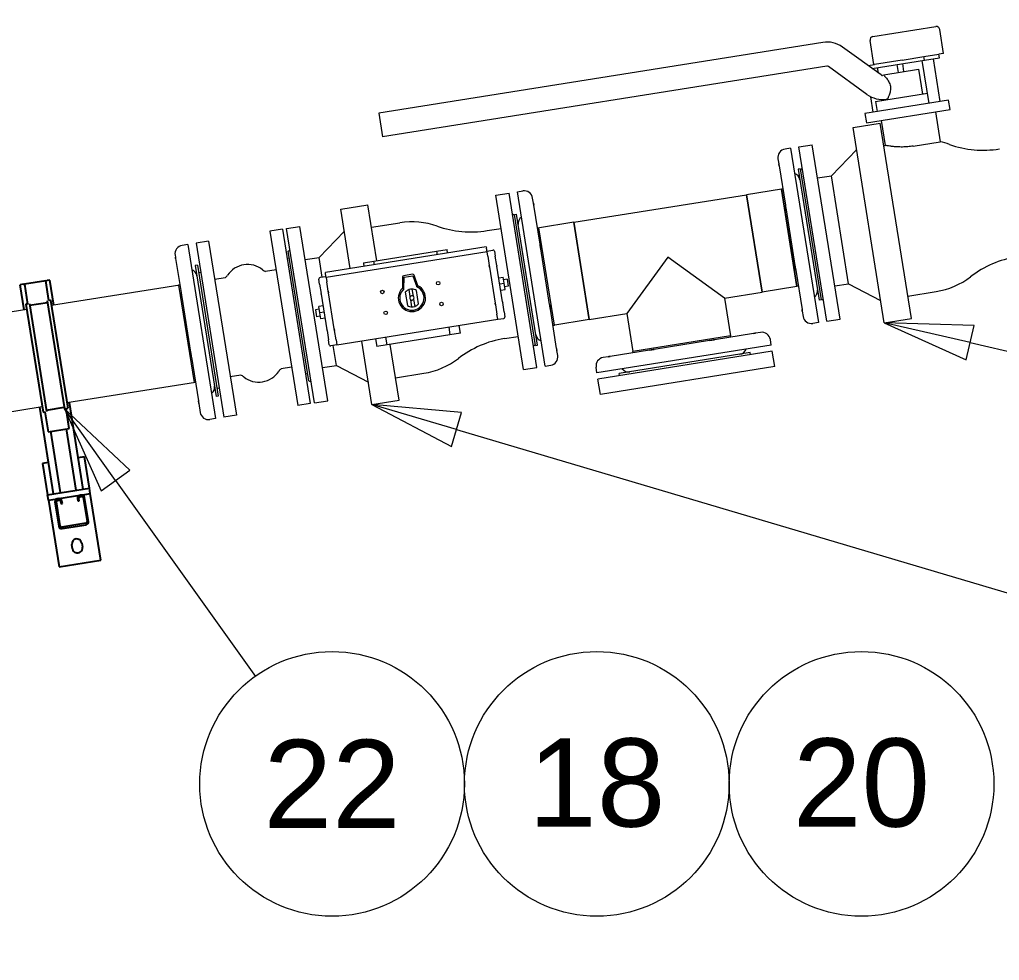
# Model space of a CAD drawing. Header units: millimetres. Extents: x 0 to 157650, y 0 to 89100.
# Drawn here: x 140791 to 144956, y 65343 to 69343 of the extents above; entities that cross this region are included whole.
import ezdxf

# ---------------------------------------------------------------- set-up
doc = ezdxf.new("R2010")
doc.units = ezdxf.units.MM
doc.header["$LTSCALE"] = 150
doc.layers.add('P_Biomass (BM)', color=150, linetype='Continuous', lineweight=18, true_color=0x007fff)
doc.layers.add('Symbol', color=7, linetype='Continuous', lineweight=18)
doc.layers.add('Visible', color=7, linetype='Continuous', lineweight=25)
doc.styles.add('Note Text', font='arial.ttf')

# ---------------------------------------------------------------- blocks, each defined once
blk = doc.blocks.new('Balloon23')
at = {"layer": 'Symbol'}
for p, q in [((950.9859915443434, 450.6662938164555), (948.5891533501608, 451.3770445962001)), ((951.1281417002922, 451.145661455292), (948.5891533501608, 451.3770445962001)), ((948.5891533501608, 451.3770445962001), (950.8438413883946, 450.186926177619)), ((950.8438413883946, 450.186926177619), (951.1281417002922, 451.145661455292)), ((950.9859915443434, 450.6662938164555), (1001.733571706686, 435.6177676964711))]:
    blk.add_line(p, q, dxfattribs=at)
at = {"layer": 'Symbol', "flags": 128}
blk.add_lwpolyline([(951.1281585693359, 451.1456680297852), (948.5891723632812, 451.3770294189453), (950.8438110351562, 450.1869201660156), (951.1281585693359, 451.1456680297852)], dxfattribs=at)
at = {"layer": 'Symbol'}
blk.add_solid([(951.1281585693359, 451.1456680297852), (948.5891723632812, 451.3770294189453), (950.8438110351562, 450.1869201660156), (951.1281585693359, 451.1456680297852)], dxfattribs=at)
blk = doc.blocks.new('Balloon24')
at = {"layer": 'Symbol'}
for p, q in [((965.5414385563323, 453.1304144262384), (963.105566454176, 453.6930218399266)), ((965.65396003907, 453.6175888466695), (963.105566454176, 453.6930218399266)), ((963.105566454176, 453.6930218399266), (965.4289170735946, 452.6432400058071)), ((965.4289170735946, 452.6432400058071), (965.65396003907, 453.6175888466695)), ((965.5414385563323, 453.1304144262384), (1001.674292727414, 444.7848975920926))]:
    blk.add_line(p, q, dxfattribs=at)
at = {"layer": 'Symbol', "flags": 128}
blk.add_lwpolyline([(965.6539916992188, 453.6175918579102), (963.1055450439453, 453.6930084228516), (965.4289245605469, 452.6432418823242), (965.6539916992188, 453.6175918579102)], dxfattribs=at)
at = {"layer": 'Symbol'}
blk.add_solid([(965.6539916992188, 453.6175918579102), (963.1055450439453, 453.6930084228516), (965.4289245605469, 452.6432418823242), (965.6539916992188, 453.6175918579102)], dxfattribs=at)
blk = doc.blocks.new('Balloon41')
at = {"layer": 'Symbol'}
for p, q in [((941.3267021133461, 449.2198492676067), (939.8745665272818, 451.254868245328)), ((941.7337059088903, 449.5102763848196), (939.8745665272818, 451.254868245328)), ((939.8745665272818, 451.254868245328), (940.9196983178019, 448.9294221503939)), ((940.9196983178019, 448.9294221503939), (941.7337059088903, 449.5102763848196)), ((941.3267021133461, 449.2198492676067), (945.2926908291809, 443.661923148582))]:
    blk.add_line(p, q, dxfattribs=at)
at = {"layer": 'Symbol', "flags": 128}
blk.add_lwpolyline([(941.7337036132812, 449.5102691650391), (939.8745727539062, 451.2548828125), (940.9197235107422, 448.9294052124023), (941.7337036132812, 449.5102691650391)], dxfattribs=at)
at = {"layer": 'Symbol'}
for centre in [(947.4626916702775, 440.6208896971044), (954.9626916702775, 440.6208896971044), (962.4626916702775, 440.6208896971044)]:
    blk.add_circle(centre, 3.75, dxfattribs=at)
blk.add_solid([(941.7337036132812, 449.5102691650391), (939.8745727539062, 451.2548828125), (940.9197235107422, 448.9294052124023), (941.7337036132812, 449.5102691650391)], dxfattribs=at)
at = {"layer": 'Symbol', "char_height": 2.5, "attachment_point": 5, "style": 'Note Text'}
for s, insert in [('22', (947.4626916702775, 440.6208896971044)), ('18', (954.9626916702775, 440.6418500615952)), ('20', (962.4626916702775, 440.6418500615952))]:
    blk.add_mtext(s, dxfattribs=dict(at, insert=insert))

msp = doc.modelspace()

# ---------------------------------------------------------------- linework, layer by layer
at = {"layer": 'P_Biomass (BM)'}
for p, q in [((144418.1074078993, 69270.62876807213), (144684.7354036875, 69313.16712560989)), ((144718.2176825951, 69198.5103028772), (144701.9113122056, 69300.7177012626)), ((144205.6999154878, 69245.8546784782), (142317.9271083549, 68944.6756729409)), ((144452.4782968258, 69107.13810315756), (144288.3306425157, 69226.11543713426)), ((144421.9643539416, 69151.24546116858), (144405.6579835521, 69253.45285955399)), ((144541.5765831668, 69170.32863267737), (144635.0306669366, 69185.2384819489)), ((144635.0306669367, 69185.23848194894), (144697.8754882287, 69195.26486897407)), ((144637.3939090221, 69170.42581551621), (144635.0306669367, 69185.23848194892)), ((144637.3939090221, 69170.42581551621), (144700.2387303142, 69180.4522025414)), ((144703.9220156066, 68994.20649737255), (144674.8541379558, 69176.40229449443)), ((144718.217682595, 69198.51030287721), (144697.8754882287, 69195.26486897406)), ((144700.2387303141, 69180.45220254136), (144697.8754882286, 69195.26486897402)), ((144221.7699616687, 69145.128546736), (142333.9971545359, 68843.94954119869)), ((144392.6174046567, 69024.55073373139), (144228.4697503466, 69143.52806770807)), ((144397.0986321434, 69147.27833475654), (144424.7347811286, 69151.68746059877)), ((144414.2745406615, 69134.82891040923), (144637.3939090221, 69170.42581551617)), ((144541.5765831668, 69170.32863267738), (144424.7347811286, 69151.68746059878)), ((144441.6129857513, 69115.01348675604), (144437.8514750331, 69138.5904211275)), ((144526.2378638525, 69117.75544401076), (144520.802407056, 69151.82457680593)), ((144549.9381301448, 69121.5366313474), (144544.5026733483, 69155.60576414254)), ((144656.521483022, 68986.64412269913), (144627.4536053712, 69168.83991982101)), ((144464.2609890437, 69106.34856060869), (144459.1780855038, 69105.53762412965)), ((144464.0246648353, 69107.82982725199), (144612.151329162, 69131.46224810628)), ((144464.0246648352, 69107.82982725196), (144464.2609890438, 69106.34856060869)), ((144612.151329162, 69131.46224810624), (144628.9303479686, 69026.29231643426)), ((144419.5188200994, 68948.83224933222), (144409.0095572918, 69014.70370845233)), ((144428.9593511275, 68994.388548281), (144649.6680809743, 69029.60085535393)), ((144739.472415045, 68999.87827837758), (144383.9684206608, 68943.16046832722)), ((144428.9593511275, 68994.38854828097), (144435.8127531752, 68951.43181562626)), ((144460.065950636, 68999.35135666029), (144459.4140318944, 69003.43754610367)), ((144480.3310352248, 69005.62242886653), (144475.2481316848, 69004.81149238747)), ((144480.3310352248, 69005.62242886653), (144480.8036836419, 69002.65989558001)), ((144745.8531686757, 68959.88407900938), (144739.472415045, 68999.87827837758)), ((142317.9271083549, 68944.6756729409), (142333.9971545359, 68843.9495411987)), ((144383.9684206608, 68943.16046832722), (144390.3491742914, 68903.166268959)), ((144390.3491742916, 68903.166268959), (144745.8531686757, 68959.88407900938)), ((144683.6399696585, 68949.95846225054), (144703.8634317701, 68823.19895664579)), ((144333.4934113423, 68883.46259621865), (144449.0322095171, 68901.89588448504)), ((144465.8349681264, 68053.95327598901), (144333.4934113423, 68883.4625962187)), ((144581.3737663013, 68072.38656425536), (144449.0322095171, 68901.89588448504)), ((144452.5623733088, 68913.09188571776), (144469.3413921153, 68807.92195404584)), ((144103.5804746758, 68801.21272355375), (144159.8686071199, 68810.19304347842)), ((144221.7425789474, 68060.57940192013), (144103.5804746758, 68801.21272355378)), ((144278.0307113915, 68069.55972184475), (144159.8686071199, 68810.19304347842)), ((144464.1569588639, 68807.09481931593), (144469.3413921154, 68807.92195404583)), ((144588.3246335952, 68804.76566837942), (144703.8634317701, 68823.19895664578)), ((144068.0300752374, 68795.54094254924), (144044.3298089452, 68791.7597552126)), ((144068.0300752375, 68795.54094254928), (144186.192179509, 68054.90762091563)), ((144241.5700726623, 68678.92568070967), (144348.6181606891, 68788.66153104953)), ((144014.4511905118, 68750.53757476916), (144017.8778799951, 68729.059280778)), ((144019.2078228723, 68720.72327477309), (144017.877879995, 68729.05928077799)), ((144019.2078228723, 68720.7232747731), (144045.8270555646, 68553.87544441527)), ((144109.3449757459, 68707.95624642007), (144100.4573758863, 68706.5383011688)), ((144100.4573758863, 68706.53830116881), (144189.3152782985, 68149.5820433003)), ((144109.3449757459, 68707.95624642007), (144198.2028781581, 68150.99998855156)), ((144109.8176241629, 68704.99371313342), (144117.8865729501, 68711.54291655605)), ((144182.3194069316, 68669.472712368), (144241.5700726623, 68678.92568070971)), ((144314.8305773106, 68219.73302129688), (144241.5700726622, 68678.92568070974)), ((142814.8784950339, 68595.61066212061), (142871.1666274781, 68604.59098204528)), ((142933.0405993054, 67854.977340487), (142814.8784950339, 68595.61066212066)), ((142989.3287317496, 67863.95766041164), (142871.1666274781, 68604.59098204531)), ((142906.7170269169, 68610.26276304813), (142930.4172932091, 68614.04395038476)), ((143024.8791311883, 67869.62944141446), (142906.7170269168, 68610.26276304806)), ((143146.085984184, 68480.90973560742), (143880.7942392453, 68598.1265430409)), ((144028.9209033963, 68621.75896499385), (143880.7942390695, 68598.12654413999)), ((143946.8232229351, 68184.26064401086), (143880.7942390695, 68598.12654413996)), ((143880.7942392452, 68598.12654304087), (143946.8232231099, 68184.26064291163)), ((144034.845969709, 68622.70426345468), (144028.9209031359, 68621.75896662052)), ((144028.920903136, 68621.75896662059), (144094.9498870029, 68207.89306649168)), ((144094.9498872618, 68207.89306486481), (144028.9209033962, 68621.7589649939)), ((142156.0314457398, 68536.06600965964), (142271.5702439148, 68554.49929792603)), ((142309.3821172817, 68317.49663500329), (142271.5702439148, 68554.49929792607)), ((142975.0661631355, 68562.68703796122), (142971.6394736525, 68584.16533195137)), ((142975.0661631355, 68562.68703796122), (142976.3961060128, 68554.35103195651)), ((143003.0153387048, 68387.50320160009), (142976.3961060128, 68554.35103195651)), ((144049.037821696, 68533.75054566216), (144045.8270555646, 68553.87544441524)), ((142196.2065611923, 68284.25068030426), (142156.03144574, 68536.06600965971)), ((142895.1789766843, 68511.20786212741), (142885.4727257522, 68514.92117504757)), ((142894.7063282671, 68514.17039541402), (142903.5939281267, 68515.5883406653)), ((142983.5642306794, 67957.21413754552), (142894.7063282672, 68514.17039541404)), ((142992.451830539, 67958.63208279679), (142903.5939281268, 68515.5883406653)), ((144049.037821696, 68533.7505456623), (144086.6831015893, 68297.79208111812)), ((142286.6949932616, 68459.698232757), (142407.4182246879, 68478.95865575323)), ((143146.0859840086, 68480.90973670491), (142992.0342531082, 68456.3320190168)), ((143146.0859840086, 68480.90973670494), (143212.1149678742, 68067.04383657585)), ((143212.1149680487, 68067.04383547812), (143146.0859841839, 68480.90973560738)), ((141908.3433093542, 68450.98024649275), (141855.0177101965, 68442.47257498521)), ((141855.0177101966, 68442.47257498521), (141973.1798144681, 67701.83925335159)), ((141908.3433093542, 68450.98024649276), (142026.5054136257, 67710.34692485913)), ((141926.1185090735, 68453.81613699479), (141982.4066415176, 68462.79645691946)), ((142044.280613345, 67713.18281536114), (141926.1185090735, 68453.81613699479)), ((142100.5687457892, 67722.16313528578), (141982.4066415176, 68462.79645691943)), ((142064.1081070598, 68331.52909415073), (142171.1561950867, 68441.26494449058)), ((142778.0786291148, 68445.43736266854), (142837.3292948455, 68454.89033101026)), ((142992.0342528494, 68456.33202063973), (142997.9593194224, 68457.27731747388)), ((143063.9883032893, 68043.411417345), (142997.9593194224, 68457.27731747391)), ((141505.4387823956, 68386.70006170374), (141481.7385161034, 68382.9188743671)), ((141505.4387823957, 68386.70006170378), (141623.6008866671, 67646.06674007018)), ((141594.3147809815, 68400.87951428167), (141540.9891818238, 68392.37184277411)), ((141540.9891818238, 68392.37184277408), (141659.1512860954, 67651.73852114045)), ((141594.3147809815, 68400.87951428162), (141712.476885253, 67660.246192648)), ((143003.0153387048, 68387.5032016001), (143006.2261048362, 68367.37830284718)), ((141451.85989767, 68341.69669392366), (141453.3411345097, 68332.41238600243)), ((141932.3556585605, 68357.59712657444), (141940.4246073477, 68364.14632999708)), ((142020.2682641387, 67806.565935279), (141932.3556585607, 68357.59712657443)), ((142774.3449320597, 68376.48801889863), (142090.5922495275, 68267.40076423516)), ((142777.6601933883, 68355.70815021668), (142093.9075108561, 68246.62089555322)), ((142296.7913508141, 68315.48787923068), (142563.4193466023, 68358.02623676842)), ((142563.4193466022, 68358.02623676845), (142607.8573459001, 68365.11596302474)), ((142563.4193466022, 68358.02623676838), (142565.7825886876, 68343.21357033576)), ((142610.2205879855, 68350.30329659196), (142607.8573459, 68365.11596302473)), ((142774.3449320597, 68376.48801889861), (142775.2078408462, 68371.07935590355)), ((142777.6601933883, 68355.70815021668), (142775.207840846, 68371.07935590354)), ((142777.1808225622, 68358.7128191794), (142802.6586088263, 68362.77759556634)), ((142780.6920801915, 68336.7044568782), (142777.6601933884, 68355.70815021668)), ((142780.6920801915, 68336.70445687821), (142777.6601933884, 68355.70815021667)), ((142809.5289722336, 68357.79782582747), (142812.9354162023, 68336.4464295651)), ((143043.8713847296, 68131.41983830305), (143006.2261048362, 68367.37830284718)), ((141454.2634296459, 68326.63149275833), (141453.3411345097, 68332.41238600243)), ((141454.2634296459, 68326.63149275832), (141477.3830994268, 68181.71872287757)), ((141546.7536828937, 68299.11536563963), (141537.8660830341, 68297.69742038836)), ((141546.7536828938, 68299.11536563968), (141635.611585306, 67742.15910777116)), ((141937.0821427314, 68327.97179370957), (141928.1945428718, 68326.5538484583)), ((142004.8574413293, 68322.07612580904), (142064.10810706, 68331.52909415077)), ((142077.5785869469, 68247.09689548452), (142064.1081070599, 68331.52909415077)), ((142252.3533515159, 68308.39815297439), (142296.7913508141, 68315.48787923073)), ((142252.3533515159, 68308.39815297439), (142254.7165936014, 68293.58548654166)), ((142299.1545928995, 68300.67521279794), (142296.791350814, 68315.48787923066)), ((142780.6920801914, 68336.7044568782), (142786.9469277275, 68297.49942972026)), ((142780.6920801914, 68336.7044568782), (142786.9469277275, 68297.49942972026)), ((142819.1902637384, 68297.24140240719), (142812.9354162023, 68336.44642956505)), ((143546.4546036469, 68332.5851892595), (143372.5361455147, 68092.6377472625)), ((143786.4020456439, 68158.66673112725), (143546.4546036469, 68332.5851892595)), ((141537.8660830342, 68297.69742038842), (141626.7239854464, 67740.7411625199)), ((141560.8404153415, 68267.94544473964), (141551.9528154819, 68266.52749948838)), ((141881.0842706572, 68279.08886261299), (141836.4401758332, 68271.96625546916)), ((142091.455158314, 68261.99210124007), (142090.5922495275, 68267.40076423514)), ((142093.9075108562, 68246.62089555319), (142091.455158314, 68261.99210124006)), ((142461.6107886302, 68259.75910333422), (142424.1229233086, 68253.77821519205)), ((142786.9469277276, 68297.49942972031), (142788.207652488, 68289.59727891897)), ((142788.207652488, 68289.59727891897), (142786.9469277276, 68297.49942972031)), ((142788.2076524879, 68289.59727891891), (142812.4735375108, 68137.50009735946)), ((142788.2076524879, 68289.59727891891), (142812.4735375108, 68137.50009735946)), ((142819.1902637385, 68297.2414024072), (142819.6105053253, 68294.60735214008)), ((142843.876390348, 68142.51017058059), (142819.6105053253, 68294.6073521401)), ((144089.8938677207, 68277.66718236517), (144086.6831015893, 68297.79208111808)), ((144089.8938677207, 68277.66718236517), (144116.5131004129, 68110.81935200791)), ((141665.0254362685, 68244.61840905441), (141620.3813414421, 68237.4958019102)), ((142066.3770279957, 68217.3390284594), (142062.970584027, 68238.69042472176)), ((142066.3770279956, 68217.33902845936), (142072.6318755317, 68178.13400130149)), ((142093.42814003, 68249.62556451598), (142067.9503537659, 68245.56078812905)), ((142093.9075108562, 68246.62089555322), (142096.9393976593, 68227.61720221474)), ((142093.9075108562, 68246.6208955532), (142096.9393976593, 68227.61720221474)), ((142103.1942451954, 68188.41217505683), (142096.9393976594, 68227.61720221477)), ((142103.1942451954, 68188.41217505683), (142096.9393976594, 68227.61720221477)), ((142419.0693464166, 68247.96939841888), (142418.1465826628, 68200.35174023216)), ((142424.0962226113, 68197.69486484943), (142425.0682201428, 68247.85314861896)), ((142425.0682201429, 68247.85314861896), (142462.5560854645, 68253.83403676112)), ((142462.5560854645, 68253.83403676112), (142479.0872668378, 68206.46824475558)), ((142483.9148216238, 68210.84453509156), (142468.2209803498, 68255.81114726322)), ((142827.631406608, 68244.3328009532), (142845.9991129845, 68247.26322113909)), ((142831.7434478366, 68218.55876136033), (142850.1111542132, 68221.48918154628)), ((142850.1111542131, 68221.48918154625), (142845.9991129845, 68247.26322113907)), ((142863.4493385463, 68238.80688458947), (142847.7479121277, 68236.30184797893)), ((142854.2231954418, 68195.71514195338), (142850.1111542131, 68221.48918154625)), ((142863.4493385464, 68238.80688458949), (142868.1758227173, 68209.18155172415)), ((144255.5799115799, 68210.28005295509), (144314.8305773106, 68219.7330212968)), ((144314.8305773106, 68219.73302129691), (144450.7102187796, 68148.75434115814)), ((141472.254677115, 68213.86338105635), (140926.4079190714, 68126.77791021003)), ((141472.2546768569, 68213.8633826743), (141466.3296102838, 68212.91808584014)), ((141466.3296102838, 68212.91808584018), (141532.3585941508, 67799.05218571129)), ((141480.4045578189, 68162.78039422393), (141477.3830994268, 68181.7187228776)), ((142073.0521171186, 68175.49995103438), (142072.6318755318, 68178.1340013015)), ((142073.0521171185, 68175.49995103438), (142097.3180021413, 68023.40276947487)), ((142104.4549699559, 68180.51002425549), (142103.1942451955, 68188.41217505683)), ((142103.1942451955, 68188.41217505683), (142104.4549699559, 68180.51002425549)), ((142128.7208549787, 68028.41284269604), (142104.4549699558, 68180.51002425549)), ((142128.7208549787, 68028.41284269604), (142104.4549699558, 68180.51002425549)), ((142430.2243476383, 68183.67807650758), (142439.3036272439, 68126.76967043396)), ((142451.4823131702, 68164.6841897876), (142446.7071959814, 68194.61435163187)), ((142458.5573291275, 68196.50494530024), (142463.3324463163, 68166.57478345592)), ((142486.7041598283, 68134.33204510735), (142477.6248802227, 68191.24045118099)), ((142835.8554890653, 68192.78472176746), (142854.2231954418, 68195.71514195339)), ((142868.1758227173, 68209.18155172419), (142852.4743962987, 68206.67651511365)), ((143786.4020456439, 68158.66673112729), (143946.82322311, 68184.26064291166)), ((144094.9498872619, 68207.89306486475), (143946.8232229351, 68184.2606440109)), ((144100.8749535761, 68208.83836332589), (144094.9498870028, 68207.89306649167)), ((144566.2490169545, 68167.18762942447), (144686.9722483808, 68186.4480524207)), ((141480.4045578189, 68162.78039422393), (141517.7603455819, 67928.63644982006)), ((142458.3711783391, 68121.50517631466), (142453.5960611503, 68151.43533815899)), ((142465.4461942964, 68153.32593182733), (142470.2213114852, 68123.39576998306)), ((142812.4735375108, 68137.50009735947), (142813.7342622712, 68129.59794655812)), ((142813.7342622712, 68129.59794655812), (142812.4735375108, 68137.50009735947)), ((142843.8763903481, 68142.51017058059), (142844.2966319349, 68139.87612031346)), ((142850.551479471, 68100.67109315559), (142844.2966319348, 68139.87612031346)), ((143786.4020456439, 68158.66673112729), (143811.9959574283, 67998.24555366128)), ((144198.2028781581, 68150.99998855153), (144189.3152782985, 68149.58204330027)), ((144197.730229741, 68153.96252183797), (144207.4364806731, 68150.24920891781)), ((140821.2379873993, 68109.99889140383), (140656.1863431432, 68083.6662257936)), ((142064.454111168, 68111.33360650134), (142048.7526847494, 68108.8285698908)), ((142048.7526847494, 68108.8285698908), (142053.4791689203, 68079.20323702546)), ((142081.0730184013, 68125.22539984749), (142062.7053120248, 68122.29497966154)), ((142066.8173532535, 68096.52094006869), (142062.7053120248, 68122.29497966156)), ((142085.18505963, 68099.45136025462), (142066.8173532534, 68096.52094006867)), ((142070.9293944821, 68070.74690047588), (142066.8173532535, 68096.52094006869)), ((142813.7342622713, 68129.59794655813), (142819.9891098074, 68090.3929194002)), ((142813.7342622713, 68129.59794655813), (142819.9891098074, 68090.3929194002)), ((142850.551479471, 68100.67109315556), (142853.9579234397, 68079.3196968932)), ((143043.8713847295, 68131.41983830307), (143047.082150861, 68111.29493955003)), ((143073.7013835534, 67944.44710919136), (143047.082150861, 68111.29493955002)), ((143212.1149680488, 68067.04383547817), (143372.5361455148, 68092.63774726253)), ((143372.5361455147, 68092.63774726253), (143398.130057299, 67932.21656979651)), ((144117.8430432902, 68102.48334600306), (144116.5131004129, 68110.81935200786)), ((144117.8430432902, 68102.48334600308), (144121.2697327733, 68081.00505201232)), ((142069.1805953388, 68081.70827363603), (142053.4791689202, 68079.20323702549)), ((142089.2971008586, 68073.67732066174), (142070.9293944821, 68070.74690047585)), ((142139.7476849045, 67959.2973024355), (142823.5003674366, 68068.38455709902)), ((142823.5003674366, 68068.38455709902), (142819.9891098074, 68090.39291940023)), ((142823.5003674366, 68068.38455709902), (142819.9891098074, 68090.39291940023)), ((142823.5003674366, 68068.38455709897), (142848.9781537007, 68072.44933348589)), ((143212.1149678742, 68067.04383657582), (143058.0632369752, 68042.46611888795)), ((144186.192179509, 68054.90762091556), (144162.4919132167, 68051.12643357893)), ((144221.7425789473, 68060.57940192004), (144278.0307113915, 68069.55972184471)), ((144465.8349681264, 68053.95327598897), (144581.3737663013, 68072.38656425536)), ((142097.7382437282, 68020.76871920776), (142097.3180021414, 68023.40276947488)), ((142097.7382437283, 68020.76871920777), (142103.9930912644, 67981.56369204991)), ((142129.9815797391, 68020.51069189464), (142128.7208549787, 68028.412842696)), ((142128.7208549787, 68028.412842696), (142129.9815797391, 68020.51069189464)), ((142136.2364272752, 67981.30566473675), (142129.981579739, 68020.51069189468)), ((142136.2364272752, 67981.30566473675), (142129.981579739, 68020.51069189468)), ((142614.9380240645, 68035.11010853614), (142620.1371566525, 68002.52224238426)), ((142664.5751559504, 68009.61196864054), (142620.1371566525, 68002.52224238431)), ((142664.5751559504, 68009.61196864054), (142659.3760233624, 68042.19983479232)), ((143058.0632367162, 68042.46612051089), (143063.9883032892, 68043.41141734504)), ((143910.9602652997, 68007.95863387991), (143744.1124349421, 67981.33940118835)), ((143910.9602652998, 68007.95863387991), (143919.2962713046, 68009.28857675711)), ((143940.7745652955, 68012.71526624021), (143919.2962713046, 68009.28857675711)), ((142107.3995352331, 67960.2122957875), (142103.9930912644, 67981.56369204987)), ((142136.2364272752, 67981.30566473675), (142139.7476849045, 67959.29730243555)), ((142136.2364272752, 67981.30566473675), (142139.7476849045, 67959.29730243555)), ((142288.3730025241, 67706.55668943001), (142245.3619965693, 67976.14721850463)), ((142303.8720289783, 67985.48202474204), (142309.0711615662, 67952.89415859028)), ((142353.5091608645, 67959.98388484654), (142348.3100282766, 67992.57175099832)), ((142620.1371566525, 68002.52224238425), (142353.5091608643, 67959.98388484653)), ((142851.3391337631, 67986.24470325567), (142910.5897994938, 67995.6976715974)), ((143811.9959586744, 67998.24555385888), (143398.1300585448, 67932.21656999631)), ((143811.9959574283, 67998.24555366127), (143398.1300572991, 67932.21656979651)), ((143723.9875361891, 67978.12863505702), (143488.0290716448, 67940.48335516466)), ((143723.9875361891, 67978.12863505703), (143744.1124349421, 67981.33940118835)), ((143812.9412555083, 67992.32048728707), (143811.9959586744, 67998.24555385887)), ((143985.7779330755, 67959.13638151436), (143981.9967457389, 67982.83664780667)), ((141521.1110378819, 67907.6345018334), (141517.7603455819, 67928.63644981995)), ((142139.7476849045, 67959.29730243555), (142114.2698986403, 67955.23252604863)), ((142137.3686117083, 67872.3364347379), (142123.8981318214, 67956.76863340409)), ((142353.5091608645, 67959.98388484654), (142309.0711615663, 67952.89415859026)), ((142403.911800699, 67724.98997769637), (142366.0999273321, 67961.99264061914)), ((142983.0915822625, 67960.17667083198), (142975.0226334753, 67953.62746740934)), ((142983.5642306793, 67957.21413754551), (142992.4518305389, 67958.63208279679)), ((143073.7013835534, 67944.44710919136), (143075.0313264306, 67936.11110318637)), ((143078.458015914, 67914.6328091946), (143075.0313264307, 67936.11110318635)), ((143985.7779330755, 67959.13638151437), (143245.1446114413, 67840.97427724584)), ((143990.031767892, 67932.47358178777), (143249.3984462583, 67814.3114775163)), ((143467.9041728918, 67937.27258903331), (143301.0563425341, 67910.65335634176)), ((143896.7752932219, 67926.70908110765), (143339.8190353524, 67837.85117870133)), ((143399.0753553791, 67926.29150342179), (143398.1300585448, 67932.21656999632)), ((143467.9041728918, 67937.27258903332), (143488.0290716449, 67940.48335516466)), ((143898.193238473, 67917.82148124801), (143896.7752932219, 67926.70908110762)), ((144000.4300330679, 67867.29784948405), (143990.031767892, 67932.47358178782)), ((141521.1110378819, 67907.6345018335), (141550.8204297886, 67721.41772999076)), ((143292.7203365293, 67909.32341346455), (143271.2420425383, 67905.89672398147)), ((143292.7203365293, 67909.32341346455), (143301.0563425342, 67910.65335634176)), ((141947.1132545241, 67865.22296248411), (141902.4691542365, 67858.10035446865)), ((142078.1179459775, 67862.88346639613), (142137.3686117082, 67872.33643473785)), ((142137.3686117083, 67872.3364347379), (142273.2482531774, 67801.35775459913)), ((142933.0405993053, 67854.97734048692), (142989.3287317495, 67863.9576604116)), ((143024.8791311883, 67869.62944141451), (143048.5793974805, 67873.41062875114)), ((143245.1446114414, 67840.97427724575), (143241.3634241048, 67864.67454353807)), ((144000.4300330679, 67867.297849484), (143259.7967114342, 67749.13574521254)), ((141538.2836609818, 67799.99748092741), (140992.436902937, 67712.91201008094)), ((141538.2836607237, 67799.99748254546), (141532.3585941507, 67799.05218571129)), ((141731.0544255942, 67830.75250979642), (141686.410325309, 67823.62990178131)), ((142015.5417799677, 67836.19126814483), (142006.654180108, 67834.77332289357)), ((142020.2682641387, 67806.56593527901), (142029.9745150708, 67802.85262235886)), ((142388.7870513521, 67819.79104286549), (142509.5102827784, 67839.05146586173)), ((143259.7967114342, 67749.13574521254), (143249.3984462583, 67814.3114775163)), ((143341.2369806035, 67828.96357884168), (143339.8190353524, 67837.85117870128)), ((141639.3000525778, 67776.16491917495), (141630.4124527182, 67774.74697392368)), ((141552.5375658905, 67710.65481896556), (141550.8204297886, 67721.41772999075)), ((141635.611585306, 67742.15910777118), (141626.7239854464, 67740.74116251992)), ((142044.280613345, 67713.1828153611), (142100.5687457892, 67722.16313528578)), ((142288.373002524, 67706.55668943), (142403.9118006989, 67724.98997769639)), ((140887.266971265, 67696.13299127472), (140689.4082879235, 67664.56622579358)), ((141552.5375658905, 67710.65481896556), (141558.6784399314, 67672.16417116686)), ((142026.5054136258, 67710.34692485913), (141973.1798144681, 67701.83925335156)), ((141623.6008866672, 67646.06674007015), (141599.9006203749, 67642.2855527335)), ((141712.4768852531, 67660.24619264805), (141659.1512860954, 67651.73852114048))]:
    msp.add_line(p, q, dxfattribs=at)
for centre in [(142569.8758589384, 68222.34899678895), (142332.8731960157, 68184.53712342205), (142584.055311451, 68133.47299819291), (142347.0526485283, 68095.66112482602)]:
    msp.add_circle(centre, 7.499999999999938, dxfattribs=at)
for centre, radius, start, end in [((144687.0986457729, 69298.35445917715), 14.99999999999978, 9.064687348254804, 99.06468734826123), ((144420.4706499847, 69255.8161016394), 14.99999999999978, 99.06468734826123, 189.0646873482548), ((144223.1879069199, 69136.2409468764), 110.9999999999981, 54.06468734821458, 99.06468734822793), ((144223.1879069199, 69136.2409468764), 8.999999999999602, 54.06468734814313, 99.0646873482591), ((144457.7601402524, 69114.42522398927), 8.999999999999876, 234.0646873481431, 279.0646873482591), ((144457.7601402524, 69114.42522398927), 110.9999999999984, 234.0646873482146, 279.0646873482279), ((144635.9262193354, 68506.40164736644), 323.9999999999946, 70.60014870982867, 77.89623850240287), ((144887.3373312773, 69220.32810955093), 432.9006147540917, 250.6001487098415, 279.0646873482465), ((144050.0015899502, 68756.20935577415), 35.99999999999937, 99.06468734829527, 189.0646873482979), ((144074.9592359907, 68656.90116928321), 32.99999999999981, 9.064687348275395, 72.02899555888108), ((142936.089074214, 68578.49355094631), 35.99999999999626, 9.064687348309308, 99.06468734822826), ((142458.4642537332, 68159.00506080747), 323.9999999999979, 70.60014870982931, 99.06468734823797), ((142943.2715205354, 68476.3494739529), 32.99999999999658, 126.100379137623, 189.0646873482995), ((142709.875365675, 68872.93152299194), 432.9006147540955, 250.6001487098241, 279.0646873482321), ((141487.4102971084, 68347.36847492868), 35.99999999999672, 99.06468734829527, 189.0646873482979), ((142803.6039056605, 68356.8525289933), 5.999999999999949, 9.064687348047395, 99.06468734806342), ((141760.144954497, 68199.29752329785), 102.1909090909153, 51.56569836248912, 146.5636763339825), ((145097.0043628051, 67906.14712949123), 432.9006147540928, 99.06468734823767, 127.5292259866487), ((141512.367943149, 68248.06028843774), 32.9999999999973, 9.064687348262959, 72.0289955589572), ((141854.9980344095, 68318.82525551222), 50.40000000000481, 231.5656983625579, 248.3946431821167), ((142462.5560854645, 68253.83403676112), 5.99999999999995, 19.23954797932164, 99.0646873480474), ((141632.8080379193, 68283.37662423075), 50.40000000000308, 309.7347315157235, 326.56367633403), ((142068.8956506001, 68239.635721556), 5.99999999999995, 99.0646873482484, 189.0646873486825), ((142425.0682201429, 68247.85314861897), 5.999999999999953, 99.06468734826443, 178.8898267170973), ((144635.9262193354, 68506.40164736644), 323.9999999999962, 279.064687348238, 307.5292259866565), ((142458.4642537333, 68159.00506080748), 57.74999999999828, 134.2780850463454, 63.85128965013372), ((142458.4642537333, 68159.00506080748), 51.74999999999802, 131.6145846617486, 66.51479003476051), ((142458.4642537333, 68159.00506080748), 37.49999999999972, 108.2715835695351, 138.8565068477721), ((142458.4642537333, 68159.00506080748), 37.49999999999971, 89.85779112688411, 108.2715835695351), ((142458.4642537333, 68159.00506080748), 37.49999999999817, 59.27286784869239, 89.85779112688411), ((144149.6376858904, 68188.82091001078), 32.99999999999945, 306.100379137623, 9.064687348299545), ((142458.4642537333, 68159.00506080748), 8.999999999999561, 140.8750022439801, 237.2543724524738), ((142458.4642537333, 68159.00506080748), 8.999999999999648, 57.2543724524738, 140.8750022439801), ((142458.4642537333, 68159.00506080748), 8.999999999999648, 237.2543724524738, 320.8750022439801), ((142458.4642537333, 68159.00506080748), 8.999999999999565, 320.8750022439801, 57.25437245247377), ((142458.4642537333, 68159.00506080748), 37.49999999999971, 288.2715835695351, 318.8565068477721), ((142458.4642537333, 68159.00506080748), 37.49999999999817, 239.2728678486924, 269.8577911268841), ((142458.4642537333, 68159.00506080748), 37.49999999999971, 269.8577911268841, 288.2715835695351), ((142848.0328568666, 68078.37440005896), 5.99999999999995, 279.0646873482484, 9.064687348682439), ((144156.8201322117, 68086.67683301737), 35.99999999999937, 189.0646873482979, 279.0646873482953), ((143946.4463463005, 67977.16486680177), 35.99999999999997, 9.064687348052725, 99.06468734805541), ((142919.5423972029, 67558.75054293226), 432.9006147540982, 99.06468734823189, 127.5292259866417), ((143017.949970435, 68008.26921468053), 32.99999999999692, 189.0646873482812, 252.028995558881), ((142113.3246018061, 67961.15759262165), 5.999999999999949, 189.0646873480474, 279.0646873480634), ((143847.1381598095, 67952.20722076163), 32.99999999999998, 279.0646873479984, 342.0289955586703), ((142458.4642537332, 68159.00506080747), 323.9999999999999, 279.064687348238, 307.5292259866565), ((143042.9076164755, 67908.96102818954), 35.99999999999624, 279.0646873482256, 9.064687348297946), ((143276.9138235433, 67870.34632454303), 35.99999999999997, 99.06468734805541, 189.0646873480359), ((141807.3496409526, 67903.42124433538), 102.1909090909153, 231.5656983624891, 326.5636763339825), ((141934.6865575302, 67819.34214340251), 50.40000000000308, 129.7347388250985, 146.5636763340301), ((143379.0579005367, 67877.52877086395), 33, 216.100379137423, 279.0646873479984), ((141712.4965610401, 67783.89351212097), 50.40000000000479, 51.56569836255037, 68.3946358727004), ((141587.0463930485, 67779.98002916526), 32.99999999999702, 306.100379137623, 9.064687348299545), ((141594.2288393698, 67677.83595217194), 35.99999999999671, 189.0646873482979, 279.0646873482953)]:
    msp.add_arc(centre, radius, start, end, dxfattribs=at)
for points, knots in [([(144464.2609890438, 69106.34856060872), (144464.2609890438, 69106.34856060872), (144464.5356541186, 69106.05842833767), (144465.6437452894, 69104.86987977859), (144466.4765752233, 69103.97193390247), (144468.5875525906, 69101.63333750867), (144469.8668595669, 69100.1906673653), (144472.6771988372, 69096.88752239832), (144474.2070476132, 69095.02664211488), (144478.8379925622, 69089.05742823984), (144482.442663326, 69083.98666830172), (144487.0369451158, 69075.27536242938), (144488.4278250663, 69072.18412186207), (144490.6739541081, 69065.77663298741), (144491.525380553, 69062.45887082761), (144492.5850437673, 69055.81696231476), (144492.808252421, 69052.39897304664), (144492.6674074459, 69045.6106616186), (144492.3074577493, 69042.2400902282), (144490.6518951828, 69032.53167183214), (144488.8040099588, 69026.59100033269), (144486.2603648239, 69019.47713817241), (144485.3855017615, 69017.23260540847), (144483.7424968765, 69013.21896511127), (144482.9756059824, 69011.44984051457), (144481.6971116004, 69008.57048109734), (144481.1850345679, 69007.45796610508), (144480.5017862844, 69005.98362370822), (144480.3310352247, 69005.62242886654), (144480.3310352247, 69005.62242886654)], [2.673934578737484, 2.673934578737484, 2.673934578737485, 2.673934578737485, 3.006122836816016, 3.006122836816016, 3.338311094894546, 3.338311094894546, 3.670499352973077, 3.670499352973077, 4.002687611051608, 4.002687611051608, 4.675278384263289, 4.675278384263289, 5.01157377086913, 5.01157377086913, 5.34786915747497, 5.34786915747497, 5.684164544080812, 5.684164544080812, 6.020459930686652, 6.020459930686652, 6.693050703898333, 6.693050703898333, 7.025238961976864, 7.025238961976864, 7.357427220055395, 7.357427220055395, 7.689615478133925, 7.689615478133925, 8.021803736209241, 8.021803736209241, 8.021803736212457, 8.021803736212457]), ([(144588.3246335952, 68804.76566837942), (144580.9963577229, 68803.59650075968), (144573.3974322654, 68802.6687654624), (144558.2363476315, 68801.39882193043), (144550.6741148514, 68801.05534887552), (144536.1302161468, 68800.87975305614), (144529.136074973, 68801.04496390453), (144516.1620360734, 68801.69741360044), (144510.1825270734, 68802.18196001467), (144499.5691042542, 68803.24680028805), (144494.5605978679, 68803.86685761427), (144485.6877556645, 68805.10364369486), (144481.8231476962, 68805.7179685556), (144475.5887469325, 68806.76580808005), (144473.214235448, 68807.19869141951), (144470.0900837349, 68807.77702593802), (144469.3413921154, 68807.92195404583), (144469.3413921153, 68807.92195404586)], [-11.86966070399784, -11.86966070399784, -11.86966070399784, -11.86966070399784, -11.12756515635191, -11.12756515635191, -10.38546960870597, -10.38546960870597, -9.643374061060033, -9.643374061060033, -8.901278513414097, -8.901278513414097, -8.159666473060302, -8.159666473060302, -7.418054432706509, -7.418054432706509, -6.676442392352715, -6.676442392352715, -5.934830352036131, -5.934830352036131, -5.934830351998922, -5.934830351998922]), ([(144017.877879995, 68729.05928077799), (144017.8774793252, 68729.06179215395), (144017.8771375534, 68729.06409010426), (144017.8635385007, 68729.163911603), (144017.9704927414, 68728.78861068461), (144018.2637475124, 68727.13688422188), (144018.4436859426, 68725.91857427136), (144018.82151484, 68723.27508314233), (144018.9941378929, 68722.06264002106), (144019.2078228723, 68720.7232747731)], [-2.355385175719605, -2.355385175719605, -2.355385175719605, -2.355385175719605, -2.348881911792458, -2.348881911792458, -2.043887780417346, -2.043887780417346, -1.754333114176159, -1.754333114176159, -1.560670030749367, -1.560670030749367, -1.560670030749367, -1.560670030749367]), ([(142976.3961060128, 68554.35103195651), (142976.3889037544, 68554.396175301), (142976.3816992533, 68554.44117695797), (142976.0365664626, 68556.5898661668), (142975.7094148046, 68558.34535192246), (142975.2609602629, 68560.96986168466), (142975.1333255618, 68561.86033484763), (142975.0526852105, 68562.64106514191), (142975.0542755954, 68562.76154838396), (142975.0661631355, 68562.68703796122)], [-2.355385175718037, -2.355385175718037, -2.355385175718037, -2.355385175718037, -2.348881911790893, -2.348881911790893, -2.043887780416039, -2.043887780416039, -1.754333114175077, -1.754333114175077, -1.560670030748411, -1.560670030748411, -1.560670030748411, -1.560670030748411]), ([(144045.8270555646, 68553.87544441527), (144045.8335396642, 68553.8348024494), (144045.8400727195, 68553.79400234428), (144046.162572278, 68551.78684775764), (144046.5761225772, 68549.48997405097), (144047.3984512646, 68544.52224379311), (144047.8005452894, 68541.91152842435), (144048.4762006868, 68537.40123939901), (144048.7474735186, 68535.57043145716), (144049.037821696, 68533.75054566229)], [-2.355385897472318, -2.355385897472318, -2.355385897472318, -2.355385897472318, -2.349031193155485, -2.349031193155485, -2.043971453062071, -2.043971453062071, -1.754359642054357, -1.754359642054357, -1.560670043042865, -1.560670043042865, -1.560670043042865, -1.560670043042865]), ([(143006.2261048362, 68367.37830284718), (143006.2165434142, 68367.43823329463), (143006.2069554437, 68367.49818143315), (143005.7358509769, 68370.43678309895), (143005.2310285669, 68373.30574518362), (143004.3443384023, 68378.6768895052), (143003.9638934811, 68381.15190952904), (143003.4113433076, 68384.89058204048), (143003.2122389654, 68386.26904201134), (143003.0153387048, 68387.50320160009)], [-2.355385897472318, -2.355385897472318, -2.355385897472318, -2.355385897472318, -2.349031193155485, -2.349031193155485, -2.043971453062071, -2.043971453062071, -1.754359642054357, -1.754359642054357, -1.560670043042865, -1.560670043042865, -1.560670043042865, -1.560670043042865]), ([(141453.3411345097, 68332.41238600243), (141453.3395625114, 68332.42223919774), (141453.3380460753, 68332.43189284598), (141453.2664089191, 68332.89516467802), (141453.3160728773, 68332.87910977665), (141453.5011443132, 68331.90567157854), (141453.6307824643, 68331.00269406651), (141453.9317307947, 68328.84104753923), (141454.0757308515, 68327.80797808268), (141454.2634296459, 68326.63149275832)], [-2.355385897473158, -2.355385897473158, -2.355385897473158, -2.355385897473158, -2.349031193156322, -2.349031193156322, -2.043971453062818, -2.043971453062818, -1.75435964205497, -1.75435964205497, -1.560670043043428, -1.560670043043428, -1.560670043043428, -1.560670043043428]), ([(144086.6831015893, 68297.79208111812), (144086.692886451, 68297.73075016405), (144086.7026991145, 68297.66940069356), (144087.1739828056, 68294.7300048448), (144087.6786736223, 68291.86171378195), (144088.565130956, 68286.49182753233), (144088.9454770126, 68284.01737402503), (144089.4979175952, 68280.2794268243), (144089.6969942618, 68278.90117396279), (144089.8938677207, 68277.66718236517)], [-2.355385175718037, -2.355385175718037, -2.355385175718037, -2.355385175718037, -2.348881911790893, -2.348881911790893, -2.043887780416039, -2.043887780416039, -1.754333114175077, -1.754333114175077, -1.560670030748411, -1.560670030748411, -1.560670030748411, -1.560670030748411]), ([(141477.3830994268, 68181.71872287757), (141477.3887925473, 68181.6830387239), (141477.3945394508, 68181.64717320516), (141477.6723286731, 68179.92058963694), (141478.0481726507, 68177.85990320254), (141478.8123252327, 68173.2566161526), (141479.1935960502, 68170.77636629662), (141479.8483292113, 68166.39725505562), (141480.1150102266, 68164.59526199753), (141480.4045578189, 68162.78039422393)], [-2.355385175719605, -2.355385175719605, -2.355385175719605, -2.355385175719605, -2.348881911792458, -2.348881911792458, -2.043887780417346, -2.043887780417346, -1.754333114176159, -1.754333114176159, -1.560670030749367, -1.560670030749367, -1.560670030749367, -1.560670030749367]), ([(143047.082150861, 68111.29493955002), (143047.0755152353, 68111.33653127257), (143047.0688283403, 68111.37828860422), (143046.746136244, 68113.38632082278), (143046.3326541841, 68115.68292060745), (143045.5104827002, 68120.6498668212), (143045.1084717296, 68123.26011477214), (143044.4329316207, 68127.76964277406), (143044.1616933854, 68129.60020022713), (143043.8713847295, 68131.41983830305)], [-2.355385175719605, -2.355385175719605, -2.355385175719605, -2.355385175719605, -2.348881911792458, -2.348881911792458, -2.043887780417346, -2.043887780417346, -1.754333114176159, -1.754333114176159, -1.560670030749367, -1.560670030749367, -1.560670030749367, -1.560670030749367]), ([(144116.5131004129, 68110.81935200791), (144116.6361851749, 68110.04786374868), (144116.7595801184, 68109.31926184664), (144117.256910347, 68106.44552426516), (144117.5582095492, 68104.78227887653), (144117.8476254016, 68102.7838922596), (144117.8630403481, 68102.35800558579), (144117.8430432902, 68102.48334600308)], [-3.619699053525464, -3.619699053525464, -3.619699053525464, -3.619699053525464, -3.482591370891761, -3.482591370891761, -3.041740282406015, -3.041740282406015, -2.642668538741958, -2.642668538741958, -2.642668538741958, -2.642668538741958]), ([(143919.2962713046, 68009.28857675711), (143919.2987826806, 68009.288977427), (143919.3010806309, 68009.28931919878), (143919.4009021296, 68009.30291825143), (143919.0256012112, 68009.19596401081), (143917.3738747485, 68008.90270923977), (143916.155564798, 68008.72277080952), (143913.512073669, 68008.34494191219), (143912.2996305477, 68008.17231885932), (143910.9602652997, 68007.9586338799)], [-2.355385175718739, -2.355385175718739, -2.355385175718739, -2.355385175718739, -2.348881911791591, -2.348881911791591, -2.043887780416591, -2.043887780416591, -1.754333114175544, -1.754333114175544, -1.56067003074882, -1.56067003074882, -1.56067003074882, -1.56067003074882]), ([(143744.1124349421, 67981.33940118835), (143744.0717929762, 67981.33291708877), (143744.0309928711, 67981.3263840334), (143742.0238382845, 67981.00388447497), (143739.7269645778, 67980.59033417572), (143734.7592343199, 67979.76800548837), (143732.1485189511, 67979.36591146362), (143727.6382299258, 67978.69025606618), (143725.807421984, 67978.41898323441), (143723.9875361891, 67978.12863505702)], [-2.355385897473173, -2.355385897473173, -2.355385897473173, -2.355385897473173, -2.349031193156337, -2.349031193156337, -2.043971453062784, -2.043971453062784, -1.754359642054924, -1.754359642054924, -1.560670043043396, -1.560670043043396, -1.560670043043396, -1.560670043043396]), ([(141517.7603455819, 67928.63644982006), (141517.7697850153, 67928.57728399102), (141517.7792550681, 67928.5180749539), (141518.2447808062, 67925.61444044053), (141518.7536247623, 67922.72027153481), (141519.6664257599, 67917.18546600323), (141520.0678532417, 67914.57892848761), (141520.6678997655, 67910.5425515649), (141520.8891987988, 67909.0249765376), (141521.1110378819, 67907.6345018335)], [-2.355385897472318, -2.355385897472318, -2.355385897472318, -2.355385897472318, -2.349031193155485, -2.349031193155485, -2.043971453062071, -2.043971453062071, -1.754359642054357, -1.754359642054357, -1.560670043042865, -1.560670043042865, -1.560670043042865, -1.560670043042865]), ([(143075.0313264306, 67936.11110318635), (143075.0317179511, 67936.10864915825), (143075.0320532328, 67936.10639891941), (143075.045775352, 67936.00613523113), (143074.9388421829, 67936.38115027569), (143074.6455795776, 67938.0327245454), (143074.4656177105, 67939.251128235), (143074.0877388613, 67941.89497086134), (143073.9150976231, 67943.10756160703), (143073.7013835534, 67944.44710919136)], [-2.355385897473158, -2.355385897473158, -2.355385897473158, -2.355385897473158, -2.349031193156322, -2.349031193156322, -2.043971453062818, -2.043971453062818, -1.75435964205497, -1.75435964205497, -1.560670043043428, -1.560670043043428, -1.560670043043428, -1.560670043043428]), ([(143488.0290716448, 67940.48335516466), (143487.9677406907, 67940.473570303), (143487.9063912202, 67940.46375763943), (143484.9669953714, 67939.99247394834), (143482.0987043086, 67939.48778313176), (143476.728818059, 67938.601325798), (143474.2543645517, 67938.22097974147), (143470.5164173509, 67937.66853915885), (143469.1381644894, 67937.46946249224), (143467.9041728918, 67937.27258903332)], [-2.35538517571905, -2.35538517571905, -2.35538517571905, -2.35538517571905, -2.348881911791905, -2.348881911791905, -2.043887780416902, -2.043887780416902, -1.75433311417578, -1.75433311417578, -1.56067003074902, -1.56067003074902, -1.56067003074902, -1.56067003074902]), ([(143301.0563425341, 67910.65335634176), (143301.0122300484, 67910.64631854859), (143300.9682528453, 67910.63927861271), (143298.8198043625, 67910.29423674675), (143297.0636457969, 67909.96695321005), (143294.4381438233, 67909.51830825346), (143293.5473376758, 67909.39061194588), (143292.7663421022, 67909.30993539807), (143292.645815963, 67909.31152430609), (143292.7203365293, 67909.32341346455)], [-2.355385897473158, -2.355385897473158, -2.355385897473158, -2.355385897473158, -2.349031193156322, -2.349031193156322, -2.043971453062818, -2.043971453062818, -1.75435964205497, -1.75435964205497, -1.560670043043428, -1.560670043043428, -1.560670043043428, -1.560670043043428]), ([(141550.8204297886, 67721.41772999076), (141550.8283980026, 67721.36778568065), (141550.836371975, 67721.317961021), (141551.2185293114, 67718.93720407429), (141551.5890154246, 67716.91010042775), (141552.1324214647, 67713.69044009628), (141552.3104684711, 67712.48398548222), (141552.4790772201, 67711.15187429532), (141552.5134283468, 67710.80611171063), (141552.5375658905, 67710.65481896556)], [-2.355385175718037, -2.355385175718037, -2.355385175718037, -2.355385175718037, -2.348881911790893, -2.348881911790893, -2.043887780416039, -2.043887780416039, -1.754333114175077, -1.754333114175077, -1.560670030748411, -1.560670030748411, -1.560670030748411, -1.560670030748411])]:
    msp.add_open_spline(points, degree=3, knots=knots, dxfattribs=at)
for points in [[(142424.0962226114, 68197.69486484939), (142422.1211657164, 68198.60528635909), (142420.1332271854, 68199.491381818), (142418.1465826629, 68200.35174023222)], [(142479.0872668378, 68206.4682447556), (142480.6809845259, 68207.9480356173), (142482.2945137424, 68209.4087163603), (142483.9148216239, 68210.84453509153)]]:
    msp.add_open_spline(points, degree=3, dxfattribs=at)
at = {"layer": 'Visible'}
for p, q in [((140805.6330137664, 68217.33079391373), (140793.7828806202, 68215.44020024543)), ((140805.6330137664, 68217.33079391374), (140811.5580803395, 68218.27609074791)), ((140901.9153455788, 68232.69186746879), (140811.5580803395, 68218.27609074797)), ((140811.5580803394, 68218.27609074792), (140825.1209193377, 68133.26499044473)), ((140901.9153455789, 68232.69186746876), (140907.8404121519, 68233.63716430285)), ((140915.478184577, 68147.68076716569), (140901.9153455787, 68232.69186746879)), ((140919.690545298, 68235.5277579712), (140907.8404121519, 68233.6371643029)), ((140936.7767855743, 68128.43217966984), (140919.690545298, 68235.5277579712)), ((140810.8691208965, 68108.34462194408), (140793.7828806202, 68215.4402002454)), ((140825.08357803, 68133.49904362917), (140817.6772448137, 68132.31742258648)), ((140832.527252554, 68134.44661148742), (140905.6030389779, 67676.41175534812)), ((140833.4750024203, 68128.50616944874), (140909.019601227, 68140.55870408418)), ((140908.0718513607, 68146.4991461229), (140981.1476377845, 67688.46428998359)), ((140922.8471764857, 68149.09644139273), (140915.4408432693, 68147.91482035)), ((140922.8471764857, 68149.09644139271), (140995.997645525, 67690.59347888456)), ((140817.6772448136, 68132.31742258646), (140890.8277138529, 67673.81446007833)), ((140935.5774057434, 67326.68021428457), (140876.8981047621, 67694.47872181502)), ((140890.8277138529, 67673.81446007833), (140898.2340470693, 67674.99608112108)), ((140898.1967057616, 67675.23013430543), (140911.7595447598, 67590.21903400228)), ((140904.6552891115, 67682.35219738686), (140980.1998879182, 67694.40473202236)), ((141002.1168099992, 67604.6348107231), (140988.5539710009, 67689.64591102631)), ((140988.5913123087, 67689.41185784189), (140995.997645525, 67690.59347888458)), ((141061.4850704211, 67346.76777201037), (141002.8057694399, 67714.56627954076)), ((140911.7595447598, 67590.21903400226), (141002.1168099991, 67604.63481072309)), ((140965.4989919374, 67331.45396329706), (140923.9059312346, 67592.15689251231)), ((141031.5634842272, 67341.9940229979), (140989.9704235244, 67602.69695221315)), ((141066.2562200144, 67483.47681023233), (141040.3340537569, 67479.34113658288)), ((141087.4072366786, 67350.90344565987), (141066.2562200144, 67483.47681023236)), ((140914.4263890792, 67459.2535788571), (140888.5042228222, 67455.1179052077)), ((140888.5042228223, 67455.11790520775), (140909.6552394865, 67322.54454063525)), ((140909.6552394862, 67322.54454063512), (141087.4072366783, 67350.90344565973)), ((141091.188424015, 67327.20317936747), (141087.4072366784, 67350.90344565974)), ((140913.4364268228, 67298.8442743429), (140909.6552394862, 67322.54454063516)), ((140913.4364268228, 67298.8442743429), (140951.2087262263, 67304.87054166067)), ((140957.4300461281, 67305.86310333652), (140951.2087262264, 67304.87054166065)), ((140952.1540230605, 67298.9454750876), (140958.3753429623, 67299.93803676346)), ((140957.4300461281, 67305.86310333651), (141047.1948047101, 67320.18435037392)), ((141037.2352652323, 67306.44362355952), (141038.8895346921, 67296.07475705663)), ((141044.8146012652, 67297.0200538908), (141043.1603318054, 67307.38892039367)), ((141053.4161246119, 67321.17691204982), (141047.1948047101, 67320.18435037395)), ((141048.1401015442, 67314.25928380092), (141054.361421446, 67315.25184547679)), ((141053.4161246118, 67321.17691204982), (141091.1884240149, 67327.20317936751)), ((141061.2317848533, 67310.2720757379), (141077.5381552424, 67208.06467735238)), ((141083.4632218154, 67209.00997418647), (141067.1568514263, 67311.21737257193)), ((141136.2081857417, 67045.02188382501), (141091.1884240152, 67327.20317936751)), ((140913.436426823, 67298.84427434296), (140958.4561885495, 67016.66297880039)), ((140941.2491867486, 67291.12981484624), (140957.5555571377, 67188.92241646076)), ((140963.4806237107, 67189.86771329485), (140947.1742533216, 67292.07511168039)), ((140965.2457063695, 67294.95826702457), (140966.8999758293, 67284.58940052168)), ((140966.8999758292, 67284.58940052171), (140972.8250424023, 67285.53469735588)), ((140972.8250424023, 67285.53469735582), (140971.1707729426, 67295.90356385865)), ((141038.8895346921, 67296.0747570566), (141044.8146012651, 67297.02005389077)), ((141072.5583855035, 67201.19431394513), (140970.350987118, 67184.88794355596)), ((140971.2962839521, 67178.96287698294), (141073.5036823376, 67195.26924737208)), ((141016.1961889643, 67092.70962469694), (141013.3602984618, 67110.48482441615)), ((141054.8357644733, 67117.1019022552), (141057.6716549757, 67099.326702536)), ((140958.4561885495, 67016.66297880042), (141136.2081857417, 67045.02188382504))]:
    msp.add_line(p, q, dxfattribs=at)
at = {"layer": 'Visible', "color": 9, "true_color": 0xc0c0c0}
msp.add_arc((181496.5060039846, 74387.21141321975), 36750.00000000001, 183.6697988150256, 188.7379827046562, dxfattribs=at)
at = {"layer": 'Visible'}
for centre, radius, start, end in [((140953.0993198947, 67293.02040851452), 12.00000000000003, 99.06468734805541, 189.0646873480474), ((140959.3206397964, 67294.01297019038), 12.00000000000003, 9.064687348047395, 99.06468734805541), ((140959.3206397964, 67294.01297019038), 6.000000000000084, 9.064687348047395, 99.0646873480474), ((141049.0853983784, 67308.3342172278), 12.00000000000003, 99.06468734805541, 189.0646873480474), ((141049.0853983784, 67308.3342172278), 6.000000000000083, 99.0646873480474, 189.0646873480474), ((141055.3067182801, 67309.32677890368), 12.00000000000003, 9.064687348047395, 99.06468734805541), ((141055.3067182801, 67309.32677890368), 6.000000000000081, 9.064687348047395, 99.0646873480474), ((140953.0993198947, 67293.02040851452), 6.000000000000086, 99.0646873480474, 189.0646873480474), ((140969.4056902838, 67190.81301012902), 12.00000000000006, 189.0646873480474, 279.0646873480554), ((140969.4056902838, 67190.81301012902), 6.000000000000069, 189.0646873480474, 279.0646873480474), ((141071.6130886693, 67207.11938051817), 6.000000000000069, 279.0646873480474, 9.064687348047428), ((141071.6130886693, 67207.11938051817), 12.00000000000006, 279.0646873480554, 9.064687348047428), ((141034.0980314675, 67113.79336333569), 21.00000000000029, 9.064687348051958, 189.0646873480519), ((141036.93392197, 67096.01816361646), 21.00000000000029, 189.0646873480519, 9.064687348051983)]:
    msp.add_arc(centre, radius, start, end, dxfattribs=at)

# ---------------------------------------------------------------- block references
at = {"layer": 'Symbol', "xscale": 150, "yscale": 150, "zscale": 150}
for name in ['Balloon24', 'Balloon41', 'Balloon23']:
    msp.add_blockref(name, (0, 0), dxfattribs=at)

doc.saveas('drawing.dxf')
